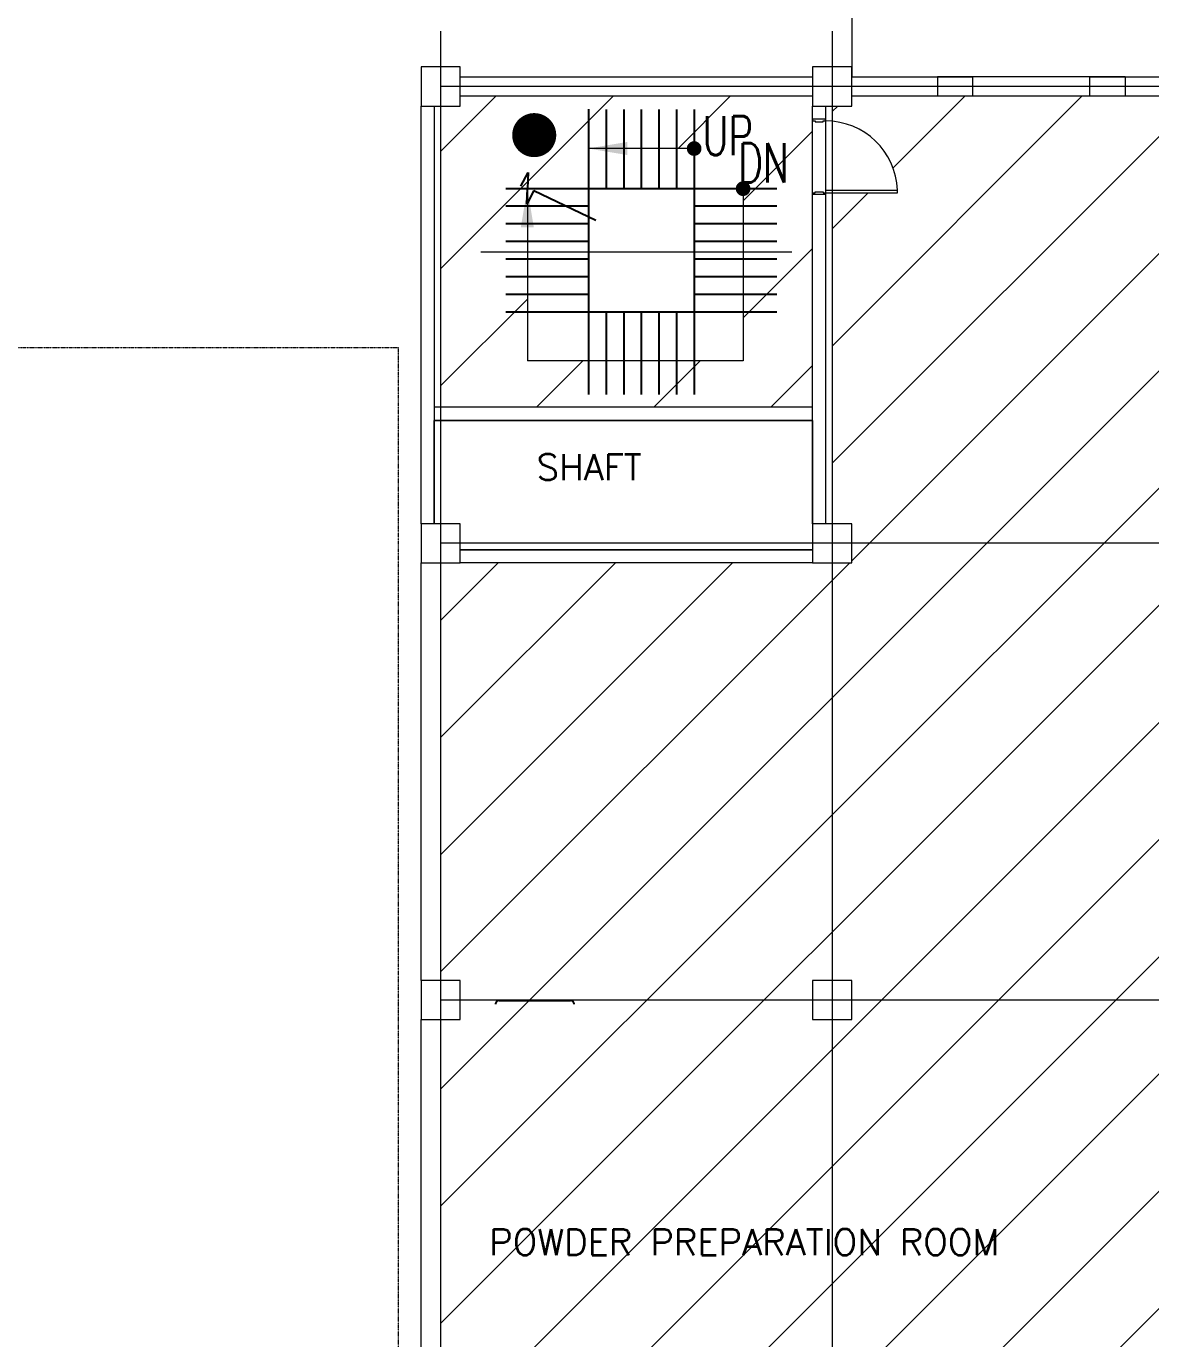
# Model space of a CAD drawing. Extents: x -59767 to 1106559, y -1290 to 1129522.
# Drawn here: x 595689 to 612920, y 283904 to 304019 of the extents above; entities that cross this region are included whole.
import ezdxf
from ezdxf.enums import TextEntityAlignment as Align

# ---------------------------------------------------------------- set-up
doc = ezdxf.new("R2010")
doc.units = 0
doc.linetypes.add('CENTER', pattern=[2, 1.25, -0.25, 0.25, -0.25])
doc.linetypes.add('PHANTOM', pattern=[2.5, 1.25, -0.25, 0.25, -0.25, 0.25, -0.25])
doc.layers.get('0').update_dxf_attribs({"linetype": 'CONTINUOUS', "lineweight": 9})
for name, color, linetype, lineweight in [('COLUMN', 2, 'CONTINUOUS', 9), ('DOOR', 4, 'CONTINUOUS', 9), ('TEXT', 3, 'CONTINUOUS', 9), ('WALL', 7, 'CONTINUOUS', 9), ('WALL_200', 3, 'CONTINUOUS', 9), ('WALL_300', 7, 'CONTINUOUS', 9), ('가상선', 252, 'PHANTOM', 9), ('중간선', 5, 'CONTINUOUS', 9), ('중심선', 1, 'CENTER', 9)]:
    doc.layers.add(name, color=color, linetype=linetype, lineweight=lineweight)
doc.layers.add('CY', color=4, linetype='CONTINUOUS')
doc.layers.add('M', color=6, linetype='CONTINUOUS')
doc.styles.get("Standard").update_dxf_attribs({"font": 'romans.shx', "bigfont": 'whtgtxt.shx'})
doc.styles.add('Style-CHAR_FAST_FONT', font='romans.shx')

# ---------------------------------------------------------------- blocks, each defined once
blk = doc.blocks.new('column600')
at = {"layer": 'COLUMN', "linetype": 'Continuous'}
blk.add_lwpolyline([(-300, -300), (300, -300), (300, 300), (-300, 300)], close=True, dxfattribs=at)
blk = doc.blocks.new('ARR')
blk.add_solid([(3, -0.5), (3, 0.5), (0, 0)])

msp = doc.modelspace()

# ---------------------------------------------------------------- hatches: boundary and pattern name
at = {"layer": '중간선'}
h = msp.add_hatch(dxfattribs=at)
h.set_pattern_fill('ANSI31', color=170, scale=400)
h.paths.add_polyline_path([(602038.6, 288794.9), (602338.6, 288794.9), (602338.6, 289094.9), (607738.8, 289094.9), (607738.8, 288794.9), (608038.6, 288794.9), (608038.6, 282394.9), (607738.8, 282394.9), (607738.8, 282094.9), (602338.9, 282094.9), (602338.9, 282394.8), (602038.6, 282394.8)])
h.paths.add_polyline_path([(608038.6, 282394.9), (608038.6, 288794.9), (608338.8, 288794.9), (608338.8, 289094.9), (613738.6, 289094.9), (613738.6, 288794.9), (613738.6, 286092), (613738.6, 286064), (613778.6, 286064), (613778.6, 286052), (613898.6, 286052), (613898.6, 286064), (613938.6, 286064), (613938.6, 286024), (614038.6, 286024), (614038.6, 284968.6, -0.0227629), (613938.6, 284964, -0.0227629), (614038.6, 284959.5), (614038.6, 283904), (613938.6, 283904), (613938.6, 283864), (613898.6, 283864), (613898.6, 283876), (613778.6, 283876), (613778.6, 283864), (613738.6, 283864), (613738.6, 283836), (613738.6, 282394.9), (613738.6, 282094.9), (608338.8, 282094.9), (608338.8, 282394.9)])
h.paths.add_polyline_path([(602038.6, 275394.8), (602038.6, 281794.8), (602338.9, 281794.8), (602338.9, 282094.9), (607738.8, 282094.9), (607738.8, 281794.9), (608038.6, 281794.9), (608038.6, 275394.8), (607738.8, 275394.8), (607738.8, 275194.9), (602338.6, 275194.9), (602338.6, 275394.8)])
h.paths.add_polyline_path([(608038.6, 296394.9), (608038.6, 301466.9), (609039.7, 301466.9), (609039, 301506.9, 0.3776584), (608038.6, 302562.4), (608038.6, 302794.9), (608338.8, 302794.9), (608338.8, 302944.9), (609651.1, 302944.9), (610188.6, 302944.9), (611988.6, 302944.8), (612526.1, 302944.9), (613461, 302944.9, 0.445463), (613526.2, 302215.5, 0.5), (613526.2, 301215.5, 0.5), (613554, 300243.3, 0.0998311), (613738.5, 300078.8), (613738.5, 299563.7), (613738.5, 299443.7), (613710, 299443.7), (613710, 299413.7), (613957.5, 299413.7), (613938.5, 299443.7), (613938.5, 299563.7), (613938.5, 299594), (613965.4, 299594), (613965.4, 299539.9), (614038.6, 299437.1), (614021.4, 297190.4), (614024.6, 297158.6), (614029.6, 297158.6), (614038.6, 297137.4), (614038.6, 297033.4), (613938.5, 297033.4), (613938.5, 297063.7), (613957.5, 297183.7), (613957.5, 297213.7), (613710, 297213.7), (613710, 297183.7), (613738.5, 297183.7), (613738.5, 297063.7), (613738.6, 296394.9), (613738.6, 296094.9), (608338.8, 296094.9), (608338.8, 296394.9)])
h.paths.add_polyline_path([(602038.6, 295794.9), (602338.6, 295794.9), (607738.8, 295794.9), (608038.6, 295794.9), (608038.6, 289394.9), (607738.8, 289394.9), (607738.8, 289094.9), (602338.6, 289094.9), (602338.6, 289394.9), (602038.6, 289394.9)])
h.paths.add_polyline_path([(608038.6, 295794.9), (608338.8, 295794.9), (608338.8, 296094.9), (613738.6, 296094.9), (613738.6, 295794.9), (613738.6, 289394.9), (613738.6, 289094.9), (608338.8, 289094.9), (608338.8, 289394.9), (608038.6, 289394.9)])
h.paths.add_polyline_path([(608038.6, 281794.9), (608338.8, 281794.9), (608338.8, 282094.9), (613738.6, 282094.9), (613738.6, 281794.9), (613738.6, 275394.8), (613738.6, 275194.8), (612166.6, 275194.8), (612138.6, 275194.8), (612138.6, 275154.8), (612126.6, 275154.8), (612126.6, 275094.9), (609950.6, 275094.9), (609950.6, 275154.8), (609938.6, 275154.8), (609938.6, 275194.8), (609910.6, 275194.8), (608338.8, 275194.8), (608338.8, 275394.8), (608038.6, 275394.8), (608038.6, 281794.9)])
h.paths.add_polyline_path([(602758.1, 285565.7), (602758.1, 284965.7), (611682.1, 284965.7), (611682.1, 285565.7)], flags=24)
h = msp.add_hatch(dxfattribs=at)
h.set_pattern_fill('ANSI31', color=170, scale=400)
h.paths.add_polyline_path([(602038.6, 302794.9), (602338.6, 302794.9), (602338.6, 302944.9), (607738.8, 302944.9), (607738.8, 302794.9), (607738.8, 302594.9), (607738.8, 302566.9), (607738.8, 301466.9), (607738.8, 301438.9), (607738.8, 298178.7), (602038.6, 298178.7), (602038.6, 302794.9)])
h.paths.add_polyline_path([(603368.6, 300449.3), (603368.6, 300179.3), (603368.6, 299909.3), (603368.6, 299639.3), (603368.6, 298889.3), (604303.6, 298889.3), (604573.6, 298889.3), (604843.6, 298889.3), (605113.6, 298889.3), (605383.6, 298889.3), (605653.6, 298889.3), (605923.6, 298889.3), (606673.6, 298889.3), (606673.6, 299639.3), (606673.6, 299909.3), (606673.6, 300179.3), (606673.6, 300449.3), (606673.6, 300561.8), (606673.6, 300719.3), (606673.6, 300989.3), (606673.6, 301259.3), (606673.6, 301473, 0.4142136), (606729.9, 301529.3, 0.4142136), (606673.6, 301585.5, 0.4142136), (606617.4, 301529.3), (605923.6, 301529.3), (605923.6, 302088, 1), (605923.6, 302200.5, 0.4142136), (605867.4, 302144.3), (605653.6, 302144.3), (605383.6, 302144.3), (605113.6, 302144.3), (604843.6, 302144.3), (604573.6, 302144.3), (604303.6, 302144.3), (604303.6, 301529.3), (603367.1, 301529.3), (603357.2, 301294.2), (603368.6, 301315.7), (603368.6, 301259.3), (603368.6, 300989.3), (603368.6, 300719.3), (603368.6, 300561.8)], flags=16)
h.paths.add_polyline_path([(605923.6, 300561.8), (605923.6, 301529.3), (604303.6, 301529.3), (604303.6, 300561.8)], flags=0)
h.paths.add_polyline_path([(604303.6, 299639.3), (605923.6, 299639.3), (605923.6, 300561.8), (604303.6, 300561.8)], flags=0)
h.paths.add_polyline_path([(603472.7, 302518.7, -1), (603472.7, 302181.2, -1)], flags=16)
h.paths.add_polyline_path([(605982.8, 302792.3), (605982.8, 301892.3), (607005.2, 301892.3), (607005.2, 302792.3)], flags=8)
h.paths.add_polyline_path([(606528.5, 302375), (606528.5, 301475), (607529.9, 301475), (607529.9, 302375)], flags=8)

# ---------------------------------------------------------------- linework, layer by layer
for points, const_width in [([(603472.7, 302518.7, 1), (603472.7, 302181.2, 1)], 337.5), ([(605923.6, 302088, -1), (605923.6, 302200.5, -1)], 112.5), ([(606673.6, 301473, -1), (606673.6, 301585.5, -1)], 112.5)]:
    msp.add_lwpolyline(points, format="xyb", close=True, dxfattribs=dict(const_width=const_width))
at = {"layer": 'CY'}
for p, q in [((604303.6, 302749.3), (604303.6, 298374.3)), ((604303.6, 302744.3), (604303.6, 301729.3)), ((604573.6, 302744.3), (604573.6, 301529.3)), ((604843.6, 302744.3), (604843.6, 301529.3)), ((605113.6, 302744.3), (605113.6, 301529.3)), ((605383.6, 302744.3), (605383.6, 301529.3)), ((605653.6, 302744.3), (605653.6, 301529.3)), ((605923.6, 302744.3), (605923.6, 298374.3)), ((607188.6, 301529.3), (603038.6, 301529.3)), ((604303.6, 301259.3), (603038.6, 301259.3)), ((607188.6, 301259.3), (605923.6, 301259.3)), ((604303.6, 300989.3), (603038.6, 300989.3)), ((607188.6, 300989.3), (605923.6, 300989.3)), ((604303.6, 300719.3), (603038.6, 300719.3)), ((607188.6, 300719.3), (605923.6, 300719.3)), ((604303.6, 300449.3), (603038.6, 300449.3)), ((607188.6, 300449.3), (605923.6, 300449.3)), ((604303.6, 300179.3), (603038.6, 300179.3)), ((607188.6, 300179.3), (605923.6, 300179.3)), ((604303.6, 299909.3), (603038.6, 299909.3)), ((607188.6, 299909.3), (605923.6, 299909.3)), ((607188.6, 299639.3), (603038.6, 299639.3)), ((604573.6, 299639.3), (604573.6, 298374.3)), ((604843.6, 299639.3), (604843.6, 298374.3)), ((605113.6, 299639.3), (605113.6, 298374.3)), ((605383.6, 299639.3), (605383.6, 298374.3)), ((605653.6, 299639.3), (605653.6, 298374.3))]:
    msp.add_line(p, q, dxfattribs=at)
at = {"layer": 'DOOR', "linetype": 'Continuous'}
for p, q in [((612526.1, 303244.8), (609651.1, 303244.8)), ((609651.1, 303244.8), (609651.1, 302944.8)), ((612526.1, 303244.8), (612526.1, 302944.8)), ((612526.1, 302944.8), (609651.1, 302944.8))]:
    msp.add_line(p, q, dxfattribs=at)
at = {"layer": 'M'}
for p, q in [((603267.1, 301566.9), (603377.4, 301774.7)), ((603377.4, 301774.7), (603367.3, 301534.5)), ((603357.2, 301294.2), (603367.3, 301534.5)), ((603467.6, 301502.1), (603357.2, 301294.2)), ((603467.6, 301502.1), (604415, 301044.4))]:
    msp.add_line(p, q, dxfattribs=at)
at = {"layer": 'WALL', "color": 0}
for p, q in [((607919.7, 302594.9), (607759.7, 302594.9)), ((607919.7, 301438.9), (607759.7, 301438.9)), ((607938.8, 301506.9), (607938.8, 301466.9)), ((607939.7, 301506.9), (609039.7, 301506.9)), ((607939.7, 301466.9), (609039.7, 301466.9)), ((609039.7, 301466.9), (609039.7, 301506.9))]:
    msp.add_line(p, q, dxfattribs=at)
at = {"layer": 'WALL', "color": 0, "ltscale": 0.5}
for p, q in [((605923.6, 302144.3), (604303.6, 302144.3)), ((603368.6, 301529.3), (603368.6, 298889.3)), ((606673.6, 301529.3), (606673.6, 298889.3)), ((606673.6, 298889.3), (603368.6, 298889.3))]:
    msp.add_line(p, q, dxfattribs=at)
at = {"layer": 'WALL', "color": 0}
for points in [[(607938.8, 302594.9), (607738.8, 302594.9), (607738.8, 302566.9), (607779.7, 302566.9), (607779.7, 302554.9), (607899.7, 302554.9), (607899.7, 302566.9), (607938.8, 302566.9)], [(607938.8, 301438.9), (607738.8, 301438.9), (607738.8, 301466.9), (607779.7, 301466.9), (607779.7, 301478.9), (607899.7, 301478.9), (607899.7, 301466.9), (607938.8, 301466.9)]]:
    msp.add_lwpolyline(points, close=True, dxfattribs=at)
msp.add_arc((607939.7, 301466.9), 1100, 2.08396, 90.04946, dxfattribs=at)
at = {"layer": 'WALL_200', "ltscale": 0.5}
for p, q in [((607738.8, 298178.7), (601938.6, 298178.7)), ((607738.8, 297978.7), (601938.6, 297978.7))]:
    msp.add_line(p, q, dxfattribs=at)
for points in [[(601938.6, 302794.9), (601938.6, 296394.9), (601738.6, 296394.9), (601738.6, 302794.9)], [(607938.8, 302794.9), (607938.8, 296394.9), (607738.8, 296394.9), (607738.8, 302794.9)], [(602338.6, 295994.9), (607738.8, 295994.9), (607738.8, 295794.9), (602338.6, 295794.9)]]:
    msp.add_lwpolyline(points, close=True, dxfattribs=at)
at = {"layer": 'WALL_300', "lineweight": 9}
msp.add_line((608338.6, 306645.7), (608338.6, 303244.9), dxfattribs=at)
at = {"layer": 'WALL_300', "linetype": 'Continuous', "lineweight": 9}
for points in [[(602338.6, 303244.9), (607738.6, 303244.9), (607738.6, 302944.9), (602338.6, 302944.9)], [(608338.8, 303244.9), (610188.6, 303244.9), (610188.6, 302944.9), (608338.8, 302944.9)], [(602038.6, 295794.9), (602038.6, 289394.8), (601738.6, 289394.8), (601738.6, 295794.9)], [(602038.6, 288794.9), (602038.6, 282394.9), (601738.6, 282394.9), (601738.6, 288794.9)]]:
    msp.add_lwpolyline(points, close=True, dxfattribs=at)
msp.add_lwpolyline([(613738.6, 302944.9), (611988.6, 302944.9), (611988.6, 303244.9), (613738.6, 303244.9), (613738.6, 302944.9)], dxfattribs=at)
at = {"layer": '가상선', "lineweight": 9}
msp.add_lwpolyline([(559388.6, 299094.9), (601388.6, 299094.9), (601388.6, 267094.9), (559388.6, 267094.9)], close=True, dxfattribs=at)
at = {"layer": '중간선', "color": 2}
msp.add_line((602655.6, 300561.8), (607421.7, 300561.8), dxfattribs=at)
at = {"layer": '중간선', "linetype": 'Continuous', "lineweight": 25}
msp.add_line((602936.1, 289087.4), (604029, 289087.4), dxfattribs=at)
at = {"layer": '중간선', "color": 2}
msp.add_lwpolyline([(601938.6, 296394.9), (601938.6, 297978.7), (607738.8, 297978.7), (607738.8, 295994.9), (602338.6, 295994.9), (602338.6, 296394.9), (601938.6, 296394.9)], dxfattribs=at)
at = {"layer": '중간선', "linetype": 'Continuous', "lineweight": 25}
for centre, start, end in [((602936, 289030.2), 89.94521, 180), ((604029, 289030.2), 0, 90.05479)]:
    msp.add_arc(centre, 57.2, start, end, dxfattribs=at)
at = {"layer": '중심선'}
for p, q in [((602038.6, 303942.2), (602038.6, 240444.9)), ((608038.6, 303942.2), (608038.6, 240444.9)), ((694688.6, 303094.9), (602038.6, 303094.9)), ((694688.6, 296094.9), (602038.6, 296094.9)), ((694688.6, 289094.9), (602038.6, 289094.9))]:
    msp.add_line(p, q, dxfattribs=at)

# ---------------------------------------------------------------- block references
at = {"xscale": 200, "yscale": 200, "zscale": 200}
for p, rotation in [((604298.4, 302145.1), 360), ((603367.3, 301534.5), 269.9999999999999)]:
    msp.add_blockref('ARR', p, dxfattribs=dict(at, rotation=rotation))
at = {"layer": 'COLUMN', "linetype": 'Continuous'}
for p in [(602038.6, 303094.9), (608038.8, 303094.9), (602038.6, 296094.9), (608038.8, 296094.9), (602038.6, 289094.9), (608038.8, 289094.9)]:
    msp.add_blockref('column600', p, dxfattribs=at)

# ---------------------------------------------------------------- texts
at = {"style": 'Style-CHAR_FAST_FONT', "width": 0.7}
for s, p in [('UP', (606053, 302042.3)), ('DN', (606598.7, 301625))]:
    msp.add_text(s, height=600, dxfattribs=at).set_placement(p)
at = {"layer": 'TEXT', "lineweight": 9}
msp.add_text('SHAFT', height=400, dxfattribs=at).set_placement((603509.4, 297061.6, 0))
msp.add_text('POWDER PREPARATION ROOM', height=400, dxfattribs=at).set_placement((602782.1, 285065.7), align=Align.BOTTOM_LEFT)

doc.saveas('drawing.dxf')
